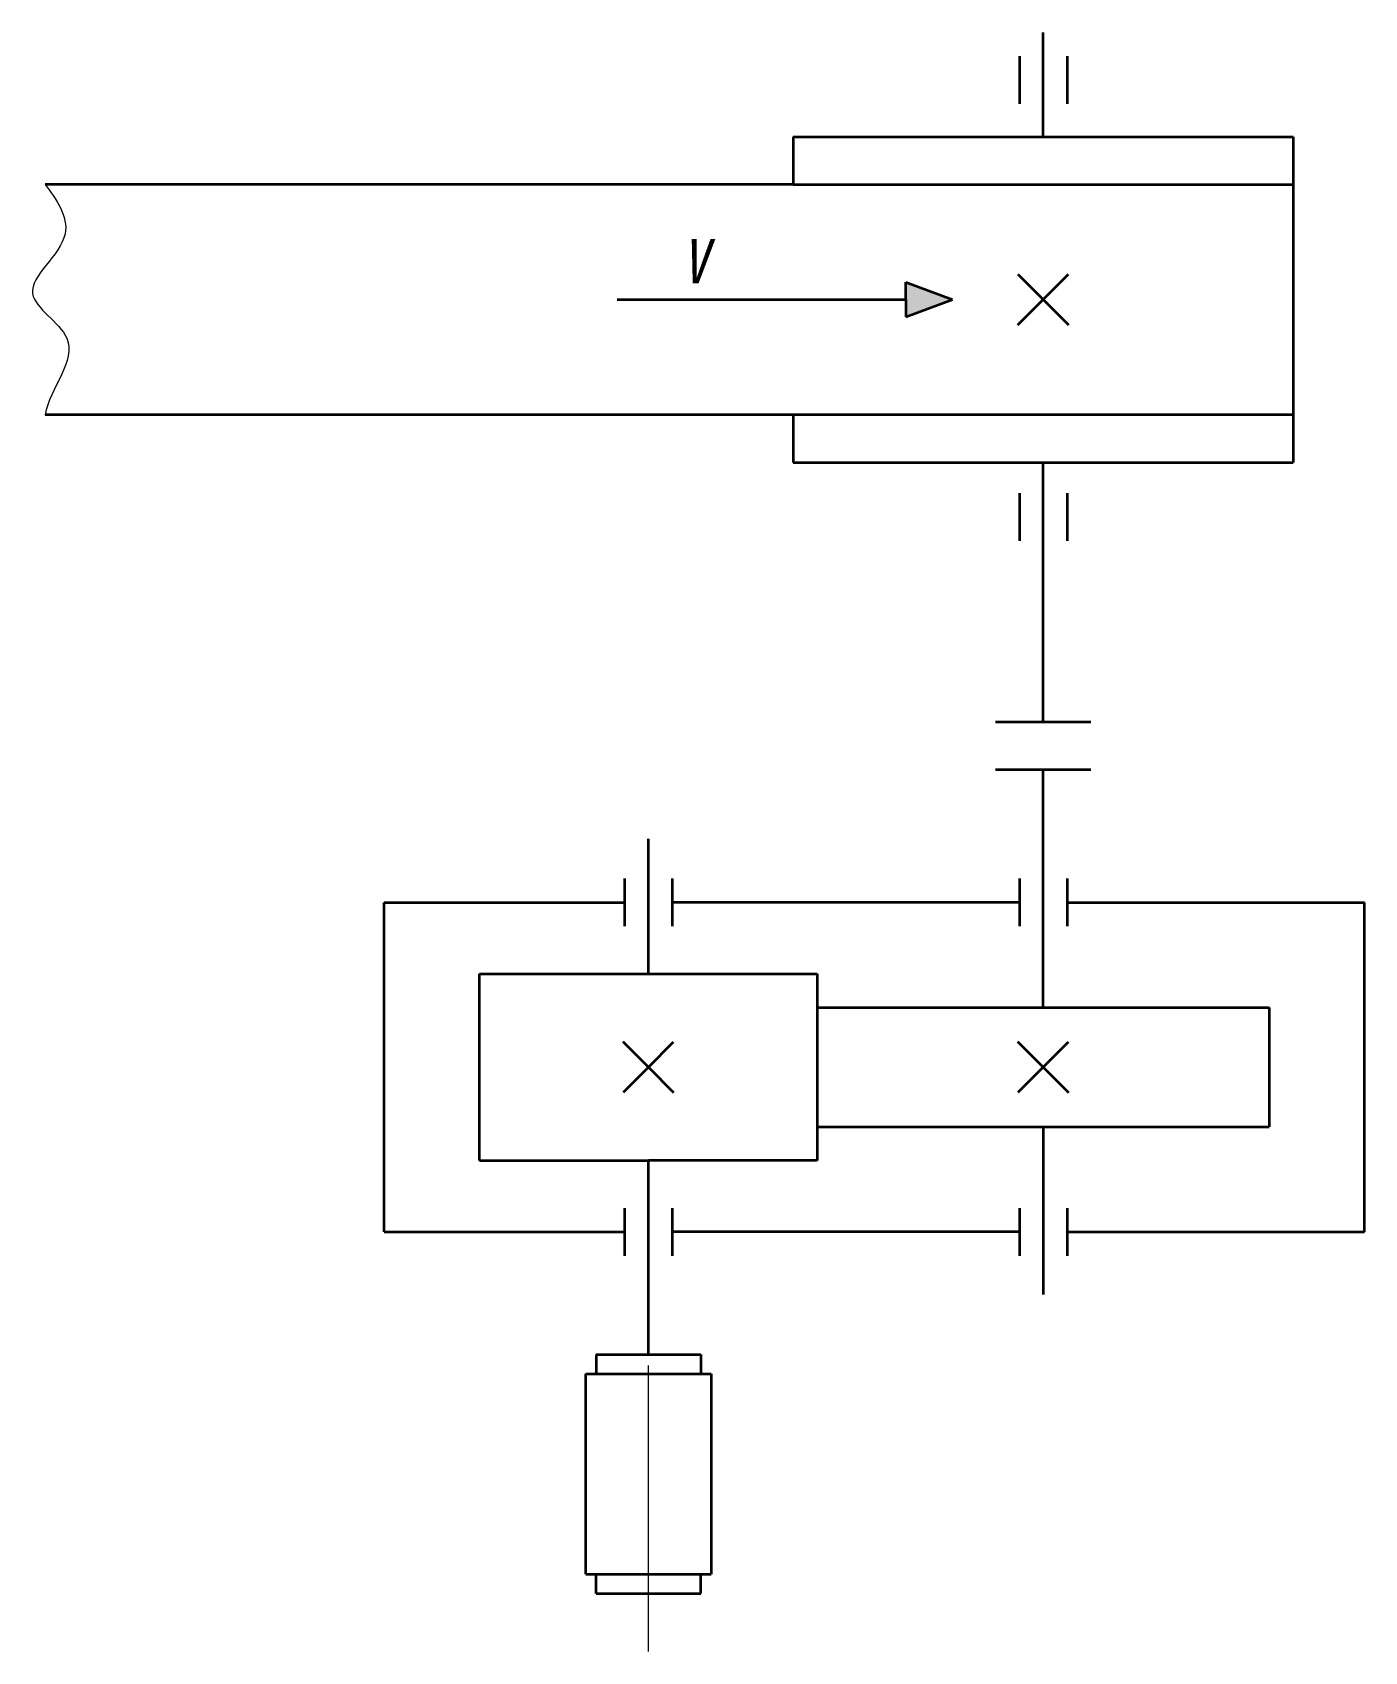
# Model space of a CAD drawing. Header units: millimetres. Extents: x 54 to 166, y 11 to 147.
import ezdxf

# ---------------------------------------------------------------- set-up
doc = ezdxf.new("R2010")
doc.units = ezdxf.units.MM
doc.header["$LTSCALE"] = 2
doc.linetypes.add('点画线', pattern=[18, 12, -2, 2, -2])
for name, color, linetype, lineweight in [('中心线层', 7, '点画线', 18), ('尺寸线层', 3, 'Continuous', 18), ('粗实线层', 7, 'Continuous', 35), ('细实线层', 7, 'Continuous', 18)]:
    doc.layers.add(name, color=color, linetype=linetype, lineweight=lineweight)
doc.styles.add('标准', font='', dxfattribs={"width": 0.667})
doc.styles.get('标准').set_extended_font_data('宋体')

msp = doc.modelspace()

# ---------------------------------------------------------------- hatches: boundary and pattern name
at = {"layer": '粗实线层', "ltscale": 10}
msp.add_hatch(color=256, dxfattribs=at).paths.add_polyline_path([(127.6, 123.04), (127.6, 124.44), (127.6, 124.5), (127.6, 125.95), (131.5, 124.5)], flags=0)

# ---------------------------------------------------------------- linework, layer by layer
at = {"layer": '中心线层'}
msp.add_line((106, 11.08), (106, 37.86), dxfattribs=at)
at = {"layer": '粗实线层'}
for p, q in [((139.12, 138.16), (139.12, 146.92)), ((137.12, 144.92), (137.12, 140.92)), ((141.12, 144.92), (141.12, 140.92)), ((118.15, 138.16), (160.08, 138.16)), ((118.15, 138.16), (118.15, 134.16)), ((160.08, 138.16), (160.08, 134.16)), ((118.15, 134.16), (55.4, 134.16)), ((118.15, 134.16), (160.08, 134.16)), ((160.08, 134.16), (160.08, 114.83)), ((137, 122.37), (141.24, 126.62)), ((137, 126.62), (141.24, 122.37)), ((160.08, 114.83), (55.4, 114.83)), ((118.15, 114.83), (118.15, 110.83)), ((160.08, 114.83), (160.08, 110.83)), ((118.15, 110.83), (160.08, 110.83)), ((139.12, 89.08), (139.12, 110.83)), ((137.12, 108.25), (137.12, 104.25)), ((141.12, 108.25), (141.12, 104.25)), ((135.12, 89.08), (143.12, 89.08)), ((135.12, 85.08), (143.12, 85.08)), ((139.12, 65.11), (139.12, 85.08)), ((106, 67.93), (106, 79.25)), ((104, 75.93), (104, 71.93)), ((108, 75.93), (108, 71.93)), ((137.12, 75.93), (137.12, 71.93)), ((141.12, 75.93), (141.12, 71.93)), ((83.84, 46.28), (83.84, 73.93)), ((83.84, 73.93), (104, 73.93)), ((137.12, 73.93), (108, 73.93)), ((141.12, 73.93), (166.07, 73.93)), ((166.07, 46.28), (166.07, 73.93)), ((91.84, 52.28), (91.84, 67.93)), ((91.84, 67.93), (120.16, 67.93)), ((120.16, 67.93), (120.16, 52.28)), ((120.16, 65.11), (158.07, 65.11)), ((158.07, 65.11), (158.07, 55.11)), ((106, 60.11), (103.88, 62.23)), ((106, 60.11), (108.12, 62.23)), ((139.12, 60.11), (137, 62.23)), ((139.12, 60.11), (141.24, 62.23)), ((106, 60.11), (103.88, 57.99)), ((106, 60.11), (108.12, 57.99)), ((139.12, 60.11), (137, 57.99)), ((139.12, 60.11), (141.24, 57.99)), ((120.16, 55.11), (158.07, 55.11)), ((139.12, 55.11), (139.12, 41.04)), ((91.84, 52.28), (106, 52.28)), ((106, 36.01), (106, 52.28)), ((120.16, 52.28), (106, 52.28)), ((104, 48.28), (104, 44.28)), ((108, 48.28), (108, 44.28)), ((137.12, 48.28), (137.12, 44.28)), ((141.12, 48.28), (141.12, 44.28)), ((83.84, 46.28), (104, 46.28)), ((137.12, 46.28), (108, 46.28)), ((141.12, 46.28), (166.07, 46.28)), ((101.61, 36.01), (101.61, 34.39)), ((101.61, 36.01), (110.4, 36.01)), ((110.4, 36.01), (110.4, 34.39)), ((100.75, 34.39), (111.26, 34.39)), ((100.75, 17.56), (100.75, 34.39)), ((111.26, 34.39), (111.26, 17.56)), ((100.75, 17.56), (111.26, 17.56)), ((101.61, 15.94), (101.61, 17.56)), ((110.4, 15.94), (110.4, 17.56)), ((101.61, 15.94), (110.4, 15.94))]:
    msp.add_line(p, q, dxfattribs=at)
at = {"layer": '粗实线层', "ltscale": 10}
for p, q in [((127.6, 125.95), (131.5, 124.5)), ((127.6, 124.5), (127.6, 125.95)), ((103.37, 124.5), (127.6, 124.5)), ((127.6, 124.5), (127.6, 123.04)), ((127.6, 123.04), (131.5, 124.5))]:
    msp.add_line(p, q, dxfattribs=at)
at = {"layer": '细实线层'}
msp.add_open_spline([(55.4, 134.16), (56.32, 132.99), (58.72, 129.49), (52, 125.14), (59.63, 120.98), (55.79, 117.07), (55.4, 114.83)], degree=3, knots=[0, 0, 0, 0, 262.752853, 597.957613, 874.056542, 1267.14878, 1267.14878, 1267.14878, 1267.14878], dxfattribs=at)

# ---------------------------------------------------------------- texts
at = {"layer": '尺寸线层', "color": 7, "ltscale": 6, "insert": (108.83, 130.87), "char_height": 5, "width": 6.653, "attachment_point": 1, "line_spacing_factor": 1.15057, "style": '标准'}
msp.add_mtext('\\T1.1;{\\fsimsun|b0|i1|c134|p2;v}', dxfattribs=at)

doc.saveas('drawing.dxf')
